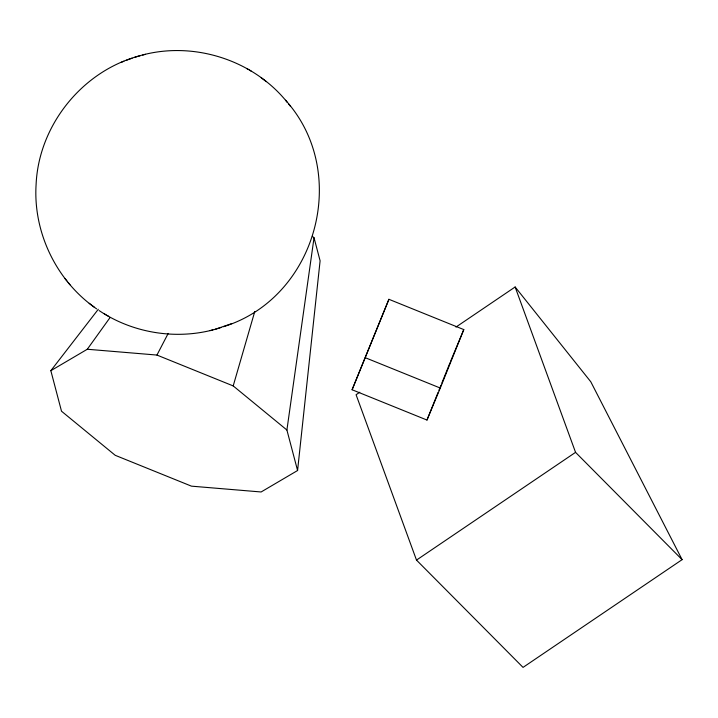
<?xml version="1.0" encoding="UTF-8"?>
<svg xmlns="http://www.w3.org/2000/svg" width="718" height="718" viewBox="0 0 718 718"><rect width="100%" height="100%" fill="white"/><g stroke="black" fill="none" stroke-linecap="round" stroke-linejoin="round"><path stroke-width="1.08" d="M98.294 309.279L50.843 370.694L61.506 411.208L115.221 455.311L191.464 486.158L261.119 491.974L297.575 470.523L320.102 260.814L314.035 237.748L312.339 236.357M297.575 470.523L286.904 430.019L314.035 237.748M286.904 430.019L233.197 385.916L254.773 311.504M352.098 389.748L388.914 299.298L463.792 329.589L440.287 388.052L426.977 420.048L352.098 389.748L388.914 299.298M426.977 420.048L438.106 392.351M438.931 390.305L440.996 385.171M441.821 383.125L450.069 362.608M450.473 361.585L463.792 329.589M50.843 370.694L87.3 349.253L156.946 355.06L168.191 333.421M87.3 349.253L109.917 317.751M359.781 392.225L356.083 394.729L416.494 560.094L523.045 667.39L682.1 559.654L590.797 381.788L515.138 286.985L455.957 327.076M416.494 560.094L575.549 452.349L515.138 286.985M140.288 55.681C82.66 70.499 38.664 125.103 36.097 184.508C33.028 232.767 56.776 281.519 96.643 308.875M121.073 62.403L123.9 61.272M126.458 60.249L132.085 58.212M231.6 323.665L215.221 329.257M134.553 57.377C188.421 39.293 251.955 58.077 287.379 102.477M220.947 327.552C180.55 340.817 134.374 334.292 99.12 310.562M223.424 326.726C316.844 297.871 350.887 172.652 285.549 100.224M142.685 55.053L145.494 54.308M210.015 330.63L212.824 329.885M365.417 357.761L440.287 388.052M156.946 355.06L233.197 385.916M249.326 70.014L251.183 71.109M104.325 313.829L106.183 314.924M246.857 68.587L248.464 69.529M107.045 315.408L108.642 316.351M266.315 81.655L261.244 77.768M89.185 303.283L91.68 305.177M91.985 305.428L94.264 307.16M575.549 452.349L682.1 559.654M288.618 104.029L290.557 106.426M64.943 278.512L66.891 280.909M68.129 282.461L69.96 284.714"/></g></svg>
